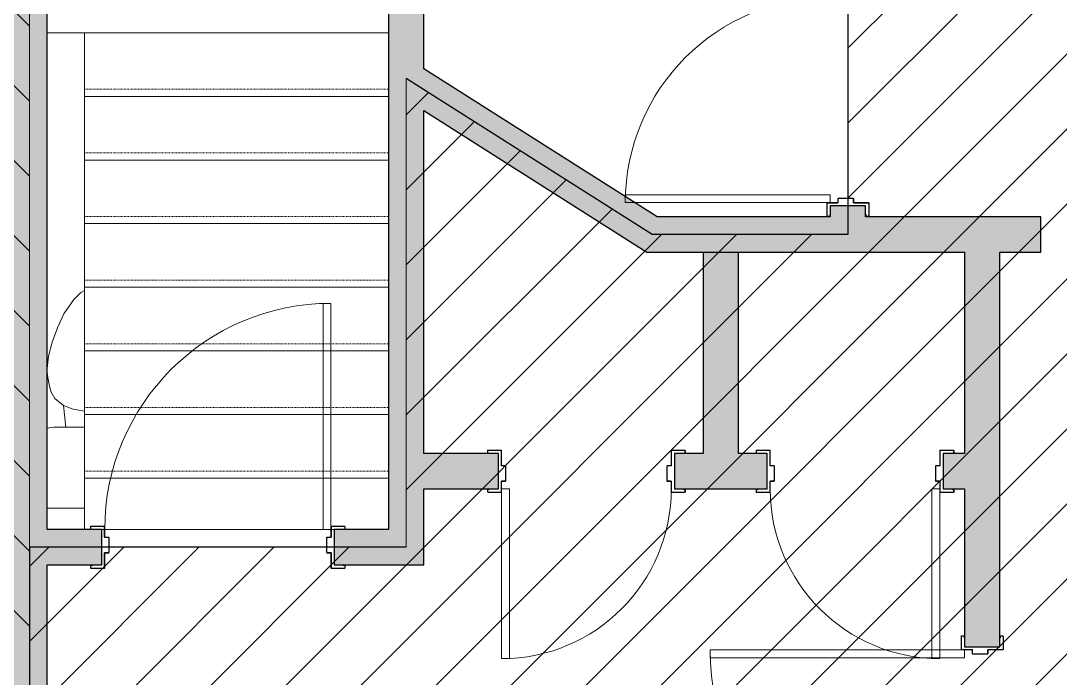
# Model space of a CAD drawing. Header units: inches. Extents: x -356 to 6227, y -17 to 1548.
# Drawn here: x 2432 to 2579.1, y 1112.7 to 1205.7 of the extents above; entities that cross this region are included whole.
import ezdxf

# ---------------------------------------------------------------- set-up
doc = ezdxf.new("R2010")
doc.units = ezdxf.units.IN
doc.header["$MEASUREMENT"] = 0
doc.linetypes.add('Overhead 1_16_', pattern=[0.101562, 0.0625, -0.039062])
for name, color, linetype, lineweight in [('A-DETL-GENF-1', 8, 'Continuous', 9), ('A-DETL-THIN', 151, 'Continuous', 9), ('A-DETL-WIDE', 214, 'Continuous', 25), ('A-DOOR', 31, 'Continuous', 9), ('A-DOOR-FRAM', 31, 'Continuous', 13), ('A-FLOR', 192, 'Continuous', 9), ('I-WALL', 2, 'Continuous', 9), ('I-WALL-1', 2, 'Continuous', 25), ('P-SANR-FIXT', 6, 'Continuous', 9), ('S-STRS', 31, 'Continuous', 9), ('S-STRS-1', 31, 'Overhead 1_16_', 9)]:
    doc.layers.add(name, color=color, linetype=linetype, lineweight=lineweight)

# ---------------------------------------------------------------- blocks, each defined once
blk = doc.blocks.new('Hollow Metal Frame - 2_ 0_W x 6_-8_H-V9-AREA DIAGRAM - 2ND FLOOR - EXISTING')
at = {"layer": 'A-DOOR'}
for p, q in [((-12, -2.5), (-10.88, -2.5)), ((-12, -26.5), (-12, -2.5)), ((-10.88, -2.5), (-10.88, -26.5)), ((-10.88, -26.5), (-12, -26.5))]:
    blk.add_line(p, q, dxfattribs=at)
blk.add_arc((-12, -2.5), 24, 270, 360, dxfattribs=at)
at = {"layer": 'A-DOOR-FRAM'}
for p, q in [((-12.1, 3), (-13.9, 3)), ((13.9, 3), (12.1, 3)), ((-14, 2.9), (-14, 2.6)), ((-13.94, 2.6), (-13.94, 2.9)), ((-13.9, 2.94), (-12.1, 2.94)), ((-13.69, 2.56), (-13.9, 2.56)), ((-13.9, 2.5), (-13.69, 2.5)), ((-13.69, 2.5), (-13.69, 2.56)), ((-12.06, 2.9), (-12.06, 0.85)), ((-12, 0.85), (-12, 2.9)), ((12, 2.9), (12, 0.85)), ((12.06, 0.85), (12.06, 2.9)), ((12.1, 2.94), (13.9, 2.94)), ((13.69, 2.56), (13.69, 2.5)), ((13.9, 2.56), (13.69, 2.56)), ((13.69, 2.5), (13.9, 2.5)), ((13.94, 2.9), (13.94, 2.6)), ((14, 2.6), (14, 2.9)), ((-11.48, 0.81), (-11.96, 0.81)), ((-11.96, 0.75), (-11.48, 0.75)), ((-11.44, 0.71), (-11.44, -1.33)), ((-11.38, -1.33), (-11.38, 0.71)), ((11.37, 0.71), (11.37, -1.33)), ((11.44, -1.33), (11.44, 0.71)), ((11.96, 0.81), (11.48, 0.81)), ((11.48, 0.75), (11.96, 0.75)), ((-12.06, -1.47), (-12.06, -2.9)), ((-12, -2.9), (-12, -1.47)), ((-11.48, -1.37), (-11.96, -1.37)), ((-11.96, -1.43), (-11.48, -1.43)), ((11.96, -1.37), (11.48, -1.37)), ((11.48, -1.43), (11.96, -1.43)), ((12, -1.47), (12, -2.9)), ((12.06, -2.9), (12.06, -1.47)), ((-14, -2.61), (-14, -2.9)), ((-13.94, -2.9), (-13.94, -2.6)), ((-13.9, -2.56), (-13.69, -2.56)), ((-12.1, -2.94), (-13.9, -2.94)), ((-13.69, -2.5), (-13.85, -2.5)), ((-13.69, -2.56), (-13.69, -2.5)), ((13.9, -2.94), (12.1, -2.94)), ((13.9, -2.5), (13.69, -2.5)), ((13.69, -2.5), (13.69, -2.56)), ((13.69, -2.56), (13.9, -2.56)), ((13.94, -2.6), (13.94, -2.9)), ((14, -2.9), (14, -2.6)), ((-13.9, -3), (-12.1, -3)), ((12.1, -3), (13.9, -3))]:
    blk.add_line(p, q, dxfattribs=at)
for centre, radius, start, end in [((-13.9, 2.9), 0.101, 90, 180), ((-12.1, 2.9), 0.101, 360, 90), ((12.1, 2.9), 0.101, 90, 180), ((13.9, 2.9), 0.101, 360, 90), ((-13.9, 2.6), 0.101, 180, 270), ((-13.9, 2.9), 0.04, 90, 180), ((-13.9, 2.6), 0.04, 180, 270), ((-12.1, 2.9), 0.04, 0, 90), ((12.1, 2.9), 0.04, 90, 180), ((13.9, 2.9), 0.04, 0, 90), ((13.9, 2.6), 0.101, 270, 360), ((13.9, 2.6), 0.04, 270, 360), ((-11.96, 0.85), 0.101, 180, 270), ((-11.96, 0.85), 0.04, 180, 270), ((-11.48, 0.71), 0.101, 360, 90), ((-11.48, 0.71), 0.04, 360, 90), ((11.48, 0.71), 0.101, 90, 180), ((11.48, 0.71), 0.04, 90, 180), ((11.96, 0.85), 0.04, 270, 0), ((11.96, 0.85), 0.101, 270, 360), ((-11.96, -1.47), 0.101, 90, 180), ((-11.96, -1.47), 0.04, 90, 180), ((-11.48, -1.33), 0.04, 270, 0), ((-11.48, -1.33), 0.101, 270, 360), ((11.48, -1.33), 0.101, 180, 270), ((11.48, -1.33), 0.04, 180, 270), ((11.96, -1.47), 0.101, 0, 90), ((11.96, -1.47), 0.04, 360, 90), ((-13.9, -2.6), 0.101, 90, 180), ((-13.9, -2.9), 0.101, 180, 270), ((-13.9, -2.6), 0.04, 90, 180), ((-13.9, -2.9), 0.04, 180, 270), ((-12.1, -2.9), 0.04, 270, 360), ((-12.1, -2.9), 0.101, 270, 360), ((12.1, -2.9), 0.101, 180, 270), ((12.1, -2.9), 0.04, 180, 270), ((13.9, -2.6), 0.101, 0, 90), ((13.9, -2.6), 0.04, 0, 90), ((13.9, -2.9), 0.101, 270, 0), ((13.9, -2.9), 0.04, 270, 360)]:
    blk.add_arc(centre, radius, start, end, dxfattribs=at)
blk = doc.blocks.new('Hollow Metal Frame - 2_ 0_W x 6_-8_H-760313-AREA DIAGRAM - 2ND FLOOR - EXISTING')
at = {"layer": 'A-DOOR'}
for p, q in [((-10.88, 26.5), (-12, 26.5)), ((-12, 26.5), (-12, 2.5)), ((-10.88, 2.5), (-10.88, 26.5)), ((-12, 2.5), (-10.88, 2.5))]:
    blk.add_line(p, q, dxfattribs=at)
blk.add_arc((-12, 2.5), 24, 0, 90, dxfattribs=at)
at = {"layer": 'A-DOOR-FRAM'}
for p, q in [((-13.9, 3), (-12.1, 3)), ((12.1, 3), (13.9, 3)), ((-14, 2.6), (-14, 2.9)), ((-13.94, 2.9), (-13.94, 2.6)), ((-12.1, 2.94), (-13.9, 2.94)), ((-13.9, 2.56), (-13.69, 2.56)), ((-13.69, 2.5), (-13.9, 2.5)), ((-13.69, 2.56), (-13.69, 2.5)), ((-12.06, 1.47), (-12.06, 2.9)), ((-12, 2.9), (-12, 1.47)), ((12, 1.47), (12, 2.9)), ((12.06, 2.9), (12.06, 1.47)), ((13.9, 2.94), (12.1, 2.94)), ((13.69, 2.56), (13.9, 2.56)), ((13.69, 2.5), (13.69, 2.56)), ((13.9, 2.5), (13.69, 2.5)), ((13.94, 2.6), (13.94, 2.9)), ((14, 2.9), (14, 2.6)), ((-11.96, 1.43), (-11.48, 1.43)), ((-11.48, 1.37), (-11.96, 1.37)), ((-11.44, -0.71), (-11.44, 1.33)), ((-11.38, 1.33), (-11.38, -0.71)), ((11.37, -0.71), (11.37, 1.33)), ((11.44, 1.33), (11.44, -0.71)), ((11.48, 1.43), (11.96, 1.43)), ((11.96, 1.37), (11.48, 1.37)), ((-12.06, -2.9), (-12.06, -0.85)), ((-12, -0.85), (-12, -2.9)), ((-11.96, -0.75), (-11.48, -0.75)), ((-11.48, -0.81), (-11.96, -0.81)), ((11.48, -0.75), (11.96, -0.75)), ((11.96, -0.81), (11.48, -0.81)), ((12, -2.9), (12, -0.85)), ((12.06, -0.85), (12.06, -2.9)), ((-14, -2.9), (-14, -2.6)), ((-13.94, -2.6), (-13.94, -2.9)), ((-13.9, -2.5), (-13.69, -2.5)), ((-13.69, -2.56), (-13.9, -2.56)), ((-13.9, -2.94), (-12.1, -2.94)), ((-13.69, -2.5), (-13.69, -2.56)), ((12.1, -2.94), (13.9, -2.94)), ((13.69, -2.5), (13.9, -2.5)), ((13.69, -2.56), (13.69, -2.5)), ((13.9, -2.56), (13.69, -2.56)), ((13.94, -2.9), (13.94, -2.6)), ((14, -2.6), (14, -2.9)), ((-12.1, -3), (-13.9, -3)), ((13.9, -3), (12.1, -3))]:
    blk.add_line(p, q, dxfattribs=at)
for centre, radius, start, end in [((-13.9, 2.9), 0.101, 90, 180), ((-12.1, 2.9), 0.101, 0, 90), ((12.1, 2.9), 0.101, 90, 180), ((13.9, 2.9), 0.101, 360, 90), ((-13.9, 2.6), 0.101, 180, 270), ((-13.9, 2.9), 0.04, 90, 180), ((-13.9, 2.6), 0.04, 180, 270), ((-12.1, 2.9), 0.04, 0, 90), ((12.1, 2.9), 0.04, 90, 180), ((13.9, 2.9), 0.04, 0, 90), ((13.9, 2.6), 0.04, 270, 360), ((13.9, 2.6), 0.101, 270, 360), ((-11.96, 1.47), 0.101, 180, 270), ((-11.96, 1.47), 0.04, 180, 270), ((-11.48, 1.33), 0.101, 0, 90), ((-11.48, 1.33), 0.04, 360, 90), ((11.48, 1.33), 0.101, 90, 180), ((11.48, 1.33), 0.04, 90, 180), ((11.96, 1.47), 0.101, 270, 360), ((11.96, 1.47), 0.04, 270, 0), ((-11.96, -0.85), 0.101, 90, 180), ((-11.96, -0.85), 0.04, 90, 180), ((-11.48, -0.71), 0.101, 270, 0), ((-11.48, -0.71), 0.04, 270, 0), ((11.48, -0.71), 0.101, 180, 270), ((11.48, -0.71), 0.04, 180, 270), ((11.96, -0.85), 0.101, 0, 90), ((11.96, -0.85), 0.04, 360, 90), ((-13.9, -2.6), 0.101, 90, 180), ((-13.9, -2.9), 0.101, 180, 270), ((-13.9, -2.6), 0.04, 90, 180), ((-13.9, -2.9), 0.04, 180, 270), ((-12.1, -2.9), 0.101, 270, 0), ((-12.1, -2.9), 0.04, 270, 360), ((12.1, -2.9), 0.101, 180, 270), ((12.1, -2.9), 0.04, 180, 270), ((13.9, -2.6), 0.101, 0, 90), ((13.9, -2.6), 0.04, 0, 90), ((13.9, -2.9), 0.04, 270, 360), ((13.9, -2.9), 0.101, 270, 0)]:
    blk.add_arc(centre, radius, start, end, dxfattribs=at)
blk = doc.blocks.new('Hollow Metal Frame - 29 x 80-760307-AREA DIAGRAM - 2ND FLOOR - EXISTING')
at = {"layer": 'A-DOOR'}
for p, q in [((-13.38, 31.5), (-14.5, 31.5)), ((-14.5, 31.5), (-14.5, 2.5)), ((-13.38, 2.5), (-13.38, 31.5)), ((-14.5, 2.5), (-13.38, 2.5))]:
    blk.add_line(p, q, dxfattribs=at)
blk.add_arc((-14.5, 2.5), 29, 0, 90, dxfattribs=at)
at = {"layer": 'A-DOOR-FRAM'}
for p, q in [((-16.4, 3), (-14.6, 3)), ((14.6, 3), (16.4, 3)), ((-16.5, 2.6), (-16.5, 2.9)), ((-16.44, 2.9), (-16.44, 2.6)), ((-14.6, 2.94), (-16.4, 2.94)), ((-16.4, 2.56), (-16.19, 2.56)), ((-16.19, 2.5), (-16.4, 2.5)), ((-16.19, 2.56), (-16.19, 2.5)), ((-14.56, 1.47), (-14.56, 2.9)), ((-14.5, 2.9), (-14.5, 1.47)), ((14.5, 1.47), (14.5, 2.9)), ((14.56, 2.9), (14.56, 1.47)), ((16.4, 2.94), (14.6, 2.94)), ((16.19, 2.56), (16.4, 2.56)), ((16.19, 2.5), (16.19, 2.56)), ((16.4, 2.5), (16.19, 2.5)), ((16.44, 2.6), (16.44, 2.9)), ((16.5, 2.9), (16.5, 2.6)), ((-14.46, 1.43), (-13.98, 1.43)), ((-13.98, 1.37), (-14.46, 1.37)), ((-13.94, 0), (-13.94, 1.33)), ((-13.94, -0.71), (-13.94, 0)), ((-13.88, 1.33), (-13.88, 0)), ((-13.88, 0), (-13.88, -0.71)), ((13.87, 0), (13.87, 1.33)), ((13.94, 1.33), (13.94, 0)), ((13.98, 1.43), (14.46, 1.43)), ((14.46, 1.37), (13.98, 1.37)), ((-14.56, -2.9), (-14.56, -0.85)), ((-14.5, -0.85), (-14.5, -2.9)), ((-14.46, -0.75), (-13.98, -0.75)), ((-13.98, -0.81), (-14.46, -0.81)), ((13.87, -0.71), (13.87, 0)), ((13.94, 0), (13.94, -0.71)), ((13.98, -0.75), (14.46, -0.75)), ((14.46, -0.81), (13.98, -0.81)), ((14.5, -2.9), (14.5, -0.85)), ((14.56, -0.85), (14.56, -2.9)), ((-16.5, -2.9), (-16.5, -2.6)), ((-16.44, -2.6), (-16.44, -2.9)), ((-16.4, -2.5), (-16.19, -2.5)), ((-16.19, -2.56), (-16.4, -2.56)), ((-16.4, -2.94), (-14.6, -2.94)), ((-16.19, -2.5), (-16.19, -2.56)), ((14.6, -2.94), (16.4, -2.94)), ((16.19, -2.5), (16.4, -2.5)), ((16.19, -2.56), (16.19, -2.5)), ((16.4, -2.56), (16.19, -2.56)), ((16.44, -2.9), (16.44, -2.6)), ((16.5, -2.6), (16.5, -2.9)), ((-14.6, -3), (-16.4, -3)), ((16.4, -3), (14.6, -3))]:
    blk.add_line(p, q, dxfattribs=at)
for centre, radius, start, end in [((-16.4, 2.9), 0.101, 90, 180), ((-14.6, 2.9), 0.101, 0, 90), ((14.6, 2.9), 0.101, 90, 180), ((16.4, 2.9), 0.101, 360, 90), ((-16.4, 2.6), 0.101, 180, 270), ((-16.4, 2.9), 0.04, 90, 180), ((-16.4, 2.6), 0.04, 180, 270), ((-14.6, 2.9), 0.04, 0, 90), ((14.6, 2.9), 0.04, 90, 180), ((16.4, 2.9), 0.04, 360, 90), ((16.4, 2.6), 0.04, 270, 360), ((16.4, 2.6), 0.101, 270, 360), ((-14.46, 1.47), 0.101, 180, 270), ((-14.46, 1.47), 0.04, 180, 270), ((-13.98, 1.33), 0.101, 0, 90), ((-13.98, 1.33), 0.04, 0, 90), ((13.98, 1.33), 0.101, 90, 180), ((13.98, 1.33), 0.04, 90, 180), ((14.46, 1.47), 0.101, 270, 360), ((14.46, 1.47), 0.04, 270, 360), ((-14.46, -0.85), 0.101, 90, 180), ((-14.46, -0.85), 0.04, 90, 180), ((-13.98, -0.71), 0.101, 270, 360), ((-13.98, -0.71), 0.04, 270, 360), ((13.98, -0.71), 0.101, 180, 270), ((13.98, -0.71), 0.04, 180, 270), ((14.46, -0.85), 0.101, 0, 90), ((14.46, -0.85), 0.04, 0, 90), ((-16.4, -2.6), 0.101, 90, 180), ((-16.4, -2.9), 0.101, 180, 270), ((-16.4, -2.6), 0.04, 90, 180), ((-16.4, -2.9), 0.04, 180, 270), ((-14.6, -2.9), 0.101, 270, 360), ((-14.6, -2.9), 0.04, 270, 0), ((14.6, -2.9), 0.101, 180, 270), ((14.6, -2.9), 0.04, 180, 270), ((16.4, -2.6), 0.101, 360, 90), ((16.4, -2.6), 0.04, 0, 90), ((16.4, -2.9), 0.04, 270, 360), ((16.4, -2.9), 0.101, 270, 0)]:
    blk.add_arc(centre, radius, start, end, dxfattribs=at)
blk = doc.blocks.new('M_Toilet-Domestic-3D - M_Toilet-Domestic-3D-V11-AREA DIAGRAM - 2ND FLOOR - EXISTING')
at = {"layer": 'P-SANR-FIXT'}
for p, q in [((2.23, 19.48), (7.48, 19.48)), ((6.25, 8.02), (2.23, 8.02)), ((4.86, 8.02), (5.21, 5)), ((3.84, 5.5), (2.23, 5.78)), ((5.21, 5), (3.84, 5.5)), ((6.4, 4), (5.21, 5)), ((6.97, 3), (6.4, 4)), ((7.24, 2), (6.97, 3)), ((7.41, 1), (7.24, 2)), ((7.48, 0.26), (7.41, 1)), ((7.33, -1.99), (7.48, -0.26)), ((6.79, -4), (7.33, -1.99)), ((6.06, -6), (6.79, -4)), ((5.13, -8), (6.06, -6)), ((3.74, -10), (5.13, -8)), ((2.74, -11), (3.74, -10)), ((2.23, -11.3), (2.74, -11))]:
    blk.add_line(p, q, dxfattribs=at)
blk.add_arc((6.25, 11.75), 3.73, 270, 289.7619, dxfattribs=at)
blk = doc.blocks.new('Hollow Metal Frame - 36 x 80-760304-AREA DIAGRAM - 2ND FLOOR - EXISTING')
at = {"layer": 'A-DOOR'}
for p, q in [((-18, -2.5), (-16.875, -2.5)), ((-18, -38.5), (-18, -2.5)), ((-16.875, -2.5), (-16.875, -38.5)), ((-16.875, -38.5), (-18, -38.5))]:
    blk.add_line(p, q, dxfattribs=at)
blk.add_arc((-18, -2.5), 36, 270, 360, dxfattribs=at)
at = {"layer": 'A-DOOR-FRAM'}
for p, q in [((-18.10125, 3.00125), (-19.89875, 3.00125)), ((19.89875, 3.00125), (18.10125, 3.00125)), ((-20, 2.9), (-20, 2.60375)), ((-19.93875, 2.60375), (-19.93875, 2.9)), ((-19.89875, 2.94), (-18.10125, 2.94)), ((-19.6875, 2.56375), (-19.89875, 2.56375)), ((-19.89875, 2.5025), (-19.6875, 2.5025)), ((-19.6875, 2.5025), (-19.6875, 2.56375)), ((-18.06125, 2.9), (-18.06125, 0.85375)), ((-18, 0.85375), (-18, 2.9)), ((18, 2.9), (18, 0.85375)), ((18.06125, 0.85375), (18.06125, 2.9)), ((18.10125, 2.94), (19.89875, 2.94)), ((19.6875, 2.56375), (19.6875, 2.5025)), ((19.89875, 2.56375), (19.6875, 2.56375)), ((19.6875, 2.5025), (19.89875, 2.5025)), ((19.93875, 2.9), (19.93875, 2.60375)), ((20, 2.60375), (20, 2.9)), ((-17.47625, 0.81375), (-17.96, 0.81375)), ((-17.96, 0.7525), (-17.47625, 0.7525)), ((-17.43625, 0.7125), (-17.43625, -1.3265)), ((-17.375, -1.3265), (-17.375, 0.7125)), ((17.375, 0.7125), (17.375, -1.3265)), ((17.43625, -1.3265), (17.43625, 0.7125)), ((17.96, 0.81375), (17.47625, 0.81375)), ((17.47625, 0.7525), (17.96, 0.7525)), ((-18.06125, -1.46775), (-18.06125, -2.8975)), ((-18, -2.8975), (-18, -1.46775)), ((-17.47625, -1.3665), (-17.96, -1.3665)), ((-17.96, -1.42775), (-17.47625, -1.42775)), ((17.96, -1.3665), (17.47625, -1.3665)), ((17.47625, -1.42775), (17.96, -1.42775)), ((18, -1.46775), (18, -2.8975)), ((18.06125, -2.8975), (18.06125, -1.46775)), ((-20, -2.60125), (-20, -2.8975)), ((-19.93875, -2.8975), (-19.93875, -2.60125)), ((-19.6875, -2.5), (-19.89875, -2.5)), ((-19.89875, -2.56125), (-19.6875, -2.56125)), ((-18.10125, -2.9375), (-19.89875, -2.9375)), ((-19.6875, -2.56125), (-19.6875, -2.5)), ((19.89875, -2.9375), (18.10125, -2.9375)), ((19.89875, -2.5), (19.6875, -2.5)), ((19.6875, -2.5), (19.6875, -2.56125)), ((19.6875, -2.56125), (19.89875, -2.56125)), ((19.93875, -2.60125), (19.93875, -2.8975)), ((20, -2.8975), (20, -2.60125)), ((-19.89875, -2.99875), (-18.10125, -2.99875)), ((18.10125, -2.99875), (19.89875, -2.99875))]:
    blk.add_line(p, q, dxfattribs=at)
for centre, radius, start, end in [((-19.89875, 2.9), 0.10125, 90, 180), ((-18.10125, 2.9), 0.10125, 0, 90), ((18.10125, 2.9), 0.10125, 90, 180), ((19.89875, 2.9), 0.10125, 360, 90), ((-19.89875, 2.60375), 0.10125, 180, 270), ((-19.89875, 2.9), 0.04, 90, 180), ((-19.89875, 2.60375), 0.04, 180, 270), ((-18.10125, 2.9), 0.04, 360, 90), ((18.10125, 2.9), 0.04, 90, 180), ((19.89875, 2.9), 0.04, 0, 90), ((19.89875, 2.60375), 0.10125, 270, 360), ((19.89875, 2.60375), 0.04, 270, 360), ((-17.96, 0.85375), 0.10125, 180, 270), ((-17.96, 0.85375), 0.04, 180, 270), ((-17.47625, 0.7125), 0.10125, 0, 90), ((-17.47625, 0.7125), 0.04, 0, 90), ((17.47625, 0.7125), 0.10125, 90, 180), ((17.47625, 0.7125), 0.04, 90, 180), ((17.96, 0.85375), 0.04, 270, 360), ((17.96, 0.85375), 0.10125, 270, 360), ((-17.96, -1.46775), 0.10125, 90, 180), ((-17.96, -1.46775), 0.04, 90, 180), ((-17.47625, -1.3265), 0.04, 270, 360), ((-17.47625, -1.3265), 0.10125, 270, 360), ((17.47625, -1.3265), 0.10125, 180, 270), ((17.47625, -1.3265), 0.04, 180, 270), ((17.96, -1.46775), 0.10125, 0, 90), ((17.96, -1.46775), 0.04, 0, 90), ((-19.89875, -2.60125), 0.10125, 90, 180), ((-19.89875, -2.8975), 0.10125, 180, 270), ((-19.89875, -2.60125), 0.04, 90, 180), ((-19.89875, -2.8975), 0.04, 180, 270), ((-18.10125, -2.8975), 0.04, 270, 360), ((-18.10125, -2.8975), 0.10125, 270, 360), ((18.10125, -2.8975), 0.10125, 180, 270), ((18.10125, -2.8975), 0.04, 180, 270), ((19.89875, -2.60125), 0.10125, 0, 90), ((19.89875, -2.60125), 0.04, 0, 90), ((19.89875, -2.8975), 0.10125, 270, 0), ((19.89875, -2.8975), 0.04, 270, 360)]:
    blk.add_arc(centre, radius, start, end, dxfattribs=at)
blk = doc.blocks.new('Hollow Metal Frame - 2_ 8_W x 6_-8_H-V14-AREA DIAGRAM - 2ND FLOOR - EXISTING')
at = {"layer": 'A-DOOR'}
for p, q in [((-16, -2.5), (-14.88, -2.5)), ((-16, -34.5), (-16, -2.5)), ((-14.88, -2.5), (-14.88, -34.5)), ((-14.88, -34.5), (-16, -34.5))]:
    blk.add_line(p, q, dxfattribs=at)
blk.add_arc((-16, -2.5), 32, 270, 360, dxfattribs=at)
at = {"layer": 'A-DOOR-FRAM'}
for p, q in [((-16.1, 3), (-17.9, 3)), ((17.9, 3), (16.1, 3)), ((-18, 2.9), (-18, 2.6)), ((-17.94, 2.6), (-17.94, 2.9)), ((-17.9, 2.94), (-16.1, 2.94)), ((-17.69, 2.56), (-17.9, 2.56)), ((-17.9, 2.5), (-17.69, 2.5)), ((-17.69, 2.5), (-17.69, 2.56)), ((-16.06, 2.9), (-16.06, 0.85)), ((-16, 0.85), (-16, 2.9)), ((16, 2.9), (16, 0.85)), ((16.06, 0.85), (16.06, 2.9)), ((16.1, 2.94), (17.9, 2.94)), ((17.69, 2.56), (17.69, 2.5)), ((17.9, 2.56), (17.69, 2.56)), ((17.69, 2.5), (17.9, 2.5)), ((17.94, 2.9), (17.94, 2.6)), ((18, 2.6), (18, 2.9)), ((-15.48, 0.81), (-15.96, 0.81)), ((-15.96, 0.75), (-15.48, 0.75)), ((-15.44, 0.71), (-15.44, 0)), ((-15.38, 0), (-15.38, 0.71)), ((15.37, 0.71), (15.37, 0)), ((15.37, 0), (15.37, -1.33)), ((15.44, 0), (15.44, 0.71)), ((15.44, -1.33), (15.44, 0)), ((15.96, 0.81), (15.48, 0.81)), ((15.48, 0.75), (15.96, 0.75)), ((-16.06, -1.47), (-16.06, -2.9)), ((-16, -2.9), (-16, -1.47)), ((-15.48, -1.37), (-15.96, -1.37)), ((-15.96, -1.43), (-15.48, -1.43)), ((-15.44, 0), (-15.44, -1.33)), ((-15.38, -1.33), (-15.38, 0)), ((15.96, -1.37), (15.48, -1.37)), ((15.48, -1.43), (15.96, -1.43)), ((16, -1.47), (16, -2.9)), ((16.06, -2.9), (16.06, -1.47)), ((-18, -2.6), (-18, -2.9)), ((-17.94, -2.9), (-17.94, -2.6)), ((-17.69, -2.5), (-17.9, -2.5)), ((-17.9, -2.56), (-17.69, -2.56)), ((-16.1, -2.94), (-17.9, -2.94)), ((-17.69, -2.56), (-17.69, -2.5)), ((17.9, -2.94), (16.1, -2.94)), ((17.9, -2.5), (17.69, -2.5)), ((17.69, -2.5), (17.69, -2.56)), ((17.69, -2.56), (17.9, -2.56)), ((17.94, -2.6), (17.94, -2.9)), ((18, -2.9), (18, -2.6)), ((-17.9, -3), (-16.1, -3)), ((16.1, -3), (17.9, -3))]:
    blk.add_line(p, q, dxfattribs=at)
for centre, radius, start, end in [((-17.9, 2.9), 0.101, 90, 180), ((-16.1, 2.9), 0.101, 0, 90), ((16.1, 2.9), 0.101, 90, 180), ((17.9, 2.9), 0.101, 360, 90), ((-17.9, 2.6), 0.101, 180, 270), ((-17.9, 2.9), 0.04, 90, 180), ((-17.9, 2.6), 0.04, 180, 270), ((-16.1, 2.9), 0.04, 360, 90), ((16.1, 2.9), 0.04, 90, 180), ((17.9, 2.9), 0.04, 0, 90), ((17.9, 2.6), 0.101, 270, 0), ((17.9, 2.6), 0.04, 270, 360), ((-15.96, 0.85), 0.101, 180, 270), ((-15.96, 0.85), 0.04, 180, 270), ((-15.48, 0.71), 0.101, 0, 90), ((-15.48, 0.71), 0.04, 0, 90), ((15.48, 0.71), 0.101, 90, 180), ((15.48, 0.71), 0.04, 90, 180), ((15.96, 0.85), 0.04, 270, 360), ((15.96, 0.85), 0.101, 270, 360), ((-15.96, -1.47), 0.101, 90, 180), ((-15.96, -1.47), 0.04, 90, 180), ((-15.48, -1.33), 0.04, 270, 360), ((-15.48, -1.33), 0.101, 270, 360), ((15.48, -1.33), 0.101, 180, 270), ((15.48, -1.33), 0.04, 180, 270), ((15.96, -1.47), 0.101, 0, 90), ((15.96, -1.47), 0.04, 0, 90), ((-17.9, -2.6), 0.101, 90, 180), ((-17.9, -2.9), 0.101, 180, 270), ((-17.9, -2.6), 0.04, 90, 180), ((-17.9, -2.9), 0.04, 180, 270), ((-16.1, -2.9), 0.04, 270, 360), ((-16.1, -2.9), 0.101, 270, 360), ((16.1, -2.9), 0.101, 180, 270), ((16.1, -2.9), 0.04, 180, 270), ((17.9, -2.6), 0.101, 0, 90), ((17.9, -2.6), 0.04, 0, 90), ((17.9, -2.9), 0.101, 270, 0), ((17.9, -2.9), 0.04, 270, 0)]:
    blk.add_arc(centre, radius, start, end, dxfattribs=at)

msp = doc.modelspace()

# ---------------------------------------------------------------- hatches: boundary and pattern name
at = {"layer": 'A-DETL-GENF-1'}
h = msp.add_hatch(dxfattribs=at)
h.set_pattern_fill('FP_5', color=256, style=0, pattern_type=2)
h.set_pattern_definition([(135, (1877.5226, 0), (-5.3033, -5.3033), [])])
h.paths.add_polyline_path([(1951.29, 1015.24), (2433.29, 1015.24), (2433.29, 1258.36), (2455.79, 1258.36), (2455.79, 1281.61), (1951.29, 1281.61), (1951.29, 1076.08)], flags=0)
h = msp.add_hatch(dxfattribs=at)
h.set_pattern_fill('FP_4', color=256, style=0, pattern_type=2)
h.set_pattern_definition([(45, (1877.5226, 0), (-5.3033, 5.3033), [])])
h.paths.add_polyline_path([(2433.29, 1015.24), (2765.29, 1015.24), (2765.29, 1281.61), (2531.79, 1281.61), (2531.79, 1220.17), (2549.04, 1211.63), (2549.04, 1175.49), (2521.33, 1175.49), (2486.54, 1197.54), (2486.54, 1131.24), (2433.29, 1131.24), (2433.29, 1076.08)], flags=0)
at = {"layer": 'I-WALL'}
h = msp.add_hatch(color=256, dxfattribs=at)
h.paths.add_polyline_path([(2433.29, 1140.61), (2433.29, 1220.18), (2430.79, 1220.18), (2430.79, 1140.61)], flags=0)
h.paths.add_polyline_path([(2430.79, 1251.05), (2433.29, 1251.05), (2433.29, 1258.36), (2435.79, 1258.36), (2435.71, 1260.86), (2430.79, 1260.86), (2430.79, 1255.78)], flags=0)
h = msp.add_hatch(color=256, dxfattribs=at)
h.paths.add_polyline_path([(2435.79, 1140.61), (2435.79, 1220.18), (2433.29, 1220.18), (2433.29, 1140.61)], flags=0)
h.paths.add_polyline_path([(2433.29, 1251.05), (2435.79, 1251.05), (2435.79, 1258.36), (2433.29, 1258.36), (2433.29, 1253.46)], flags=0)
h = msp.add_hatch(color=256, dxfattribs=at)
h.paths.add_polyline_path([(2549.04, 1177.99), (2551.54, 1177.99), (2551.54, 1179.55), (2549.04, 1179.55), (2549.04, 1178.77)], flags=0)
h.paths.add_polyline_path([(2549.04, 1209.43), (2551.54, 1209.43), (2551.54, 1213.19), (2546.54, 1215.66), (2546.54, 1212.87), (2549.04, 1211.63), (2549.04, 1209.75)], flags=0)
for points in [[(2486.54, 1131.24), (2486.54, 1197.54), (2489.04, 1195.96), (2489.04, 1213.61), (2484.04, 1213.61), (2484.04, 1131.24)], [(2517.38, 1177.99), (2522.05, 1177.99), (2489.04, 1198.92), (2489.04, 1195.96), (2510.28, 1182.49)], [(2484.04, 1128.74), (2489.04, 1128.74), (2489.04, 1195.96), (2486.54, 1197.54), (2486.54, 1131.24), (2484.04, 1131.24), (2484.04, 1129.47)], [(2512.71, 1177.99), (2517.38, 1177.99), (2489.04, 1195.96), (2489.04, 1193), (2510.28, 1179.53)], [(2521.33, 1172.99), (2576.33, 1172.99), (2576.33, 1177.99), (2549.04, 1177.99), (2549.04, 1175.49), (2521.33, 1175.49), (2517.38, 1177.99), (2512.71, 1177.99), (2520.6, 1172.99)], [(2521.33, 1175.49), (2549.04, 1175.49), (2549.04, 1177.99), (2517.38, 1177.99)], [(2528.54, 1144.49), (2533.54, 1144.49), (2533.54, 1172.99), (2528.54, 1172.99), (2528.54, 1160.97)], [(2430.79, 1020.24), (2435.79, 1020.24), (2435.79, 1131.24), (2433.29, 1131.24), (2433.29, 1140.61), (2430.79, 1140.61), (2430.79, 1076.08)], [(2435.79, 1131.24), (2435.79, 1140.61), (2433.29, 1140.61), (2433.29, 1131.24), (2433.52, 1131.24)]]:
    msp.add_hatch(color=256, dxfattribs=at).paths.add_polyline_path(points, flags=0)
h = msp.add_hatch(color=256, dxfattribs=at)
h.paths.add_polyline_path([(2549.04, 1177.99), (2549.04, 1179.55), (2546.54, 1179.55), (2546.54, 1177.99)], flags=0)
h.paths.add_polyline_path([(2546.54, 1209.43), (2549.04, 1209.43), (2549.04, 1211.63), (2546.54, 1212.87), (2546.54, 1210.08)], flags=0)
h = msp.add_hatch(color=256, dxfattribs=at)
h.paths.add_polyline_path([(2570.54, 1020.24), (2570.54, 1080.3), (2565.54, 1080.3), (2565.54, 1020.24)], flags=0)
h.paths.add_polyline_path([(2570.54, 1117.18), (2570.54, 1172.99), (2565.54, 1172.99), (2565.54, 1117.18)], flags=0)
h = msp.add_hatch(color=256, dxfattribs=at)
h.paths.add_polyline_path([(2537.6, 1139.49), (2537.6, 1144.49), (2524.48, 1144.49), (2524.48, 1139.49)], flags=0)
h.paths.add_polyline_path([(2493.03, 1139.49), (2499.6, 1139.49), (2499.6, 1144.49), (2489.04, 1144.49), (2489.04, 1139.49)], flags=0)
h.paths.add_polyline_path([(2565.54, 1139.49), (2565.54, 1144.49), (2562.48, 1144.49), (2562.48, 1139.49)], flags=0)
h = msp.add_hatch(color=256, dxfattribs=at)
h.paths.add_polyline_path([(2480.2, 1131.24), (2484.04, 1131.24), (2484.04, 1133.74), (2476.35, 1133.74), (2476.35, 1131.24), (2480.06, 1131.24)], flags=0)
h.paths.add_polyline_path([(2439.63, 1131.24), (2443.48, 1131.24), (2443.48, 1133.74), (2435.79, 1133.74), (2435.79, 1131.24)], flags=0)
h = msp.add_hatch(color=256, dxfattribs=at)
h.paths.add_polyline_path([(2443.48, 1128.74), (2443.48, 1131.24), (2435.79, 1131.24), (2435.79, 1128.74)], flags=0)
h.paths.add_polyline_path([(2484.04, 1128.74), (2484.04, 1131.24), (2476.35, 1131.24), (2476.35, 1128.74), (2480.06, 1128.74)], flags=0)

# ---------------------------------------------------------------- linework, layer by layer
at = {"layer": 'A-DETL-THIN'}
for p, q in [((2433.29, 1015.24), (2433.29, 1258.36)), ((2486.54, 1197.54), (2486.54, 1131.24))]:
    msp.add_line(p, q, dxfattribs=at)
at = {"layer": 'A-DETL-WIDE'}
for p, q in [((2549.04, 1211.63), (2549.04, 1175.49)), ((2521.33, 1175.49), (2486.54, 1197.54)), ((2549.04, 1175.49), (2521.33, 1175.49)), ((2486.54, 1131.24), (2433.29, 1131.24)), ((2433.29, 1131.24), (2433.29, 1015.24))]:
    msp.add_line(p, q, dxfattribs=at)
at = {"layer": 'A-FLOR'}
for p, q in [((2435.79, 1204.01), (2484.04, 1204.01)), ((2443.87, 1133.74), (2443.48, 1133.74)), ((2475.91, 1133.74), (2443.91, 1133.74)), ((2476.35, 1133.74), (2475.96, 1133.74))]:
    msp.add_line(p, q, dxfattribs=at)
at = {"layer": 'I-WALL-1'}
for p, q in [((2489.04, 1198.92), (2489.04, 1213.61)), ((2435.79, 1133.74), (2435.79, 1208.61)), ((2484.04, 1208.61), (2484.04, 1133.74)), ((2522.05, 1177.99), (2489.04, 1198.92)), ((2489.04, 1193), (2520.6, 1172.99)), ((2489.04, 1144.49), (2489.04, 1193)), ((2546.54, 1179.55), (2546.54, 1177.99)), ((2551.54, 1179.55), (2546.54, 1179.55)), ((2551.54, 1177.99), (2551.54, 1179.55)), ((2546.54, 1177.99), (2522.05, 1177.99)), ((2576.33, 1177.99), (2551.54, 1177.99)), ((2576.33, 1172.99), (2576.33, 1177.99)), ((2520.6, 1172.99), (2565.54, 1172.99)), ((2528.54, 1172.99), (2528.54, 1144.49)), ((2533.54, 1144.49), (2533.54, 1172.99)), ((2565.54, 1172.99), (2565.54, 1144.49)), ((2570.54, 1172.99), (2576.33, 1172.99)), ((2570.54, 1117.18), (2570.54, 1172.99)), ((2499.6, 1144.49), (2489.04, 1144.49)), ((2499.6, 1139.49), (2499.6, 1144.49)), ((2528.54, 1144.49), (2524.48, 1144.49)), ((2524.48, 1144.49), (2524.48, 1139.49)), ((2537.6, 1144.49), (2533.54, 1144.49)), ((2537.6, 1139.49), (2537.6, 1144.49)), ((2565.54, 1144.49), (2562.48, 1144.49)), ((2562.48, 1144.49), (2562.48, 1139.49)), ((2489.04, 1128.74), (2489.04, 1139.49)), ((2489.04, 1139.49), (2499.6, 1139.49)), ((2524.48, 1139.49), (2537.6, 1139.49)), ((2562.48, 1139.49), (2565.54, 1139.49)), ((2565.54, 1139.49), (2565.54, 1117.18)), ((2443.48, 1133.74), (2435.79, 1133.74)), ((2443.48, 1128.74), (2443.48, 1133.74)), ((2484.04, 1133.74), (2476.35, 1133.74)), ((2476.35, 1133.74), (2476.35, 1128.74)), ((2435.79, 1020.24), (2435.79, 1128.74)), ((2435.79, 1128.74), (2443.48, 1128.74)), ((2476.35, 1128.74), (2489.04, 1128.74)), ((2565.54, 1117.18), (2570.54, 1117.18))]:
    msp.add_line(p, q, dxfattribs=at)
at = {"layer": 'S-STRS'}
for p, q in [((2441.04, 1204.01), (2484.04, 1204.01)), ((2441.04, 1195.01), (2441.04, 1204.01)), ((2441.04, 1186.01), (2441.04, 1195.01)), ((2441.04, 1195.01), (2484.04, 1195.01)), ((2441.04, 1177.01), (2441.04, 1186.01)), ((2441.04, 1186.01), (2484.04, 1186.01)), ((2441.04, 1168.01), (2441.04, 1177.01)), ((2441.04, 1177.01), (2484.04, 1177.01)), ((2441.04, 1159.01), (2441.04, 1168.01)), ((2441.04, 1168.01), (2484.04, 1168.01)), ((2441.04, 1150.01), (2441.04, 1159.01)), ((2441.04, 1159.01), (2484.04, 1159.01)), ((2441.04, 1141.01), (2441.04, 1150.01)), ((2441.04, 1150.01), (2484.04, 1150.01)), ((2441.04, 1133.74), (2441.04, 1141.01)), ((2441.04, 1141.01), (2484.04, 1141.01))]:
    msp.add_line(p, q, dxfattribs=at)
at = {"layer": 'S-STRS-1'}
for p, q in [((2441.04, 1196.01), (2484.04, 1196.01)), ((2441.04, 1187.01), (2484.04, 1187.01)), ((2441.04, 1178.01), (2484.04, 1178.01)), ((2441.04, 1169.01), (2484.04, 1169.01)), ((2441.04, 1160.01), (2484.04, 1160.01)), ((2441.04, 1151.01), (2484.04, 1151.01)), ((2441.04, 1142.01), (2484.04, 1142.01))]:
    msp.add_line(p, q, dxfattribs=at)

# ---------------------------------------------------------------- block references
at = {"layer": 'A-DOOR'}
for name, p, rotation in [('Hollow Metal Frame - 29 x 80-760307-AREA DIAGRAM - 2ND FLOOR - EXISTING', (2549.04, 1194.49), 90.00000000000017), ('Hollow Metal Frame - 2_ 8_W x 6_-8_H-V14-AREA DIAGRAM - 2ND FLOOR - EXISTING', (2459.91, 1131.24), 180), ('Hollow Metal Frame - 2_ 0_W x 6_-8_H-760313-AREA DIAGRAM - 2ND FLOOR - EXISTING', (2550.04, 1141.99), 180), ('Hollow Metal Frame - 36 x 80-760304-AREA DIAGRAM - 2ND FLOOR - EXISTING', (2568.04, 1098.74), 270.0000000000001)]:
    msp.add_blockref(name, p, dxfattribs=dict(at, rotation=rotation))
msp.add_blockref('Hollow Metal Frame - 2_ 0_W x 6_-8_H-V9-AREA DIAGRAM - 2ND FLOOR - EXISTING', (2512.04, 1141.99), dxfattribs=at)
at = {"layer": 'P-SANR-FIXT', "rotation": 180}
msp.add_blockref('M_Toilet-Domestic-3D - M_Toilet-Domestic-3D-V11-AREA DIAGRAM - 2ND FLOOR - EXISTING', (2443.27, 1156.27), dxfattribs=at)

doc.saveas('drawing.dxf')
